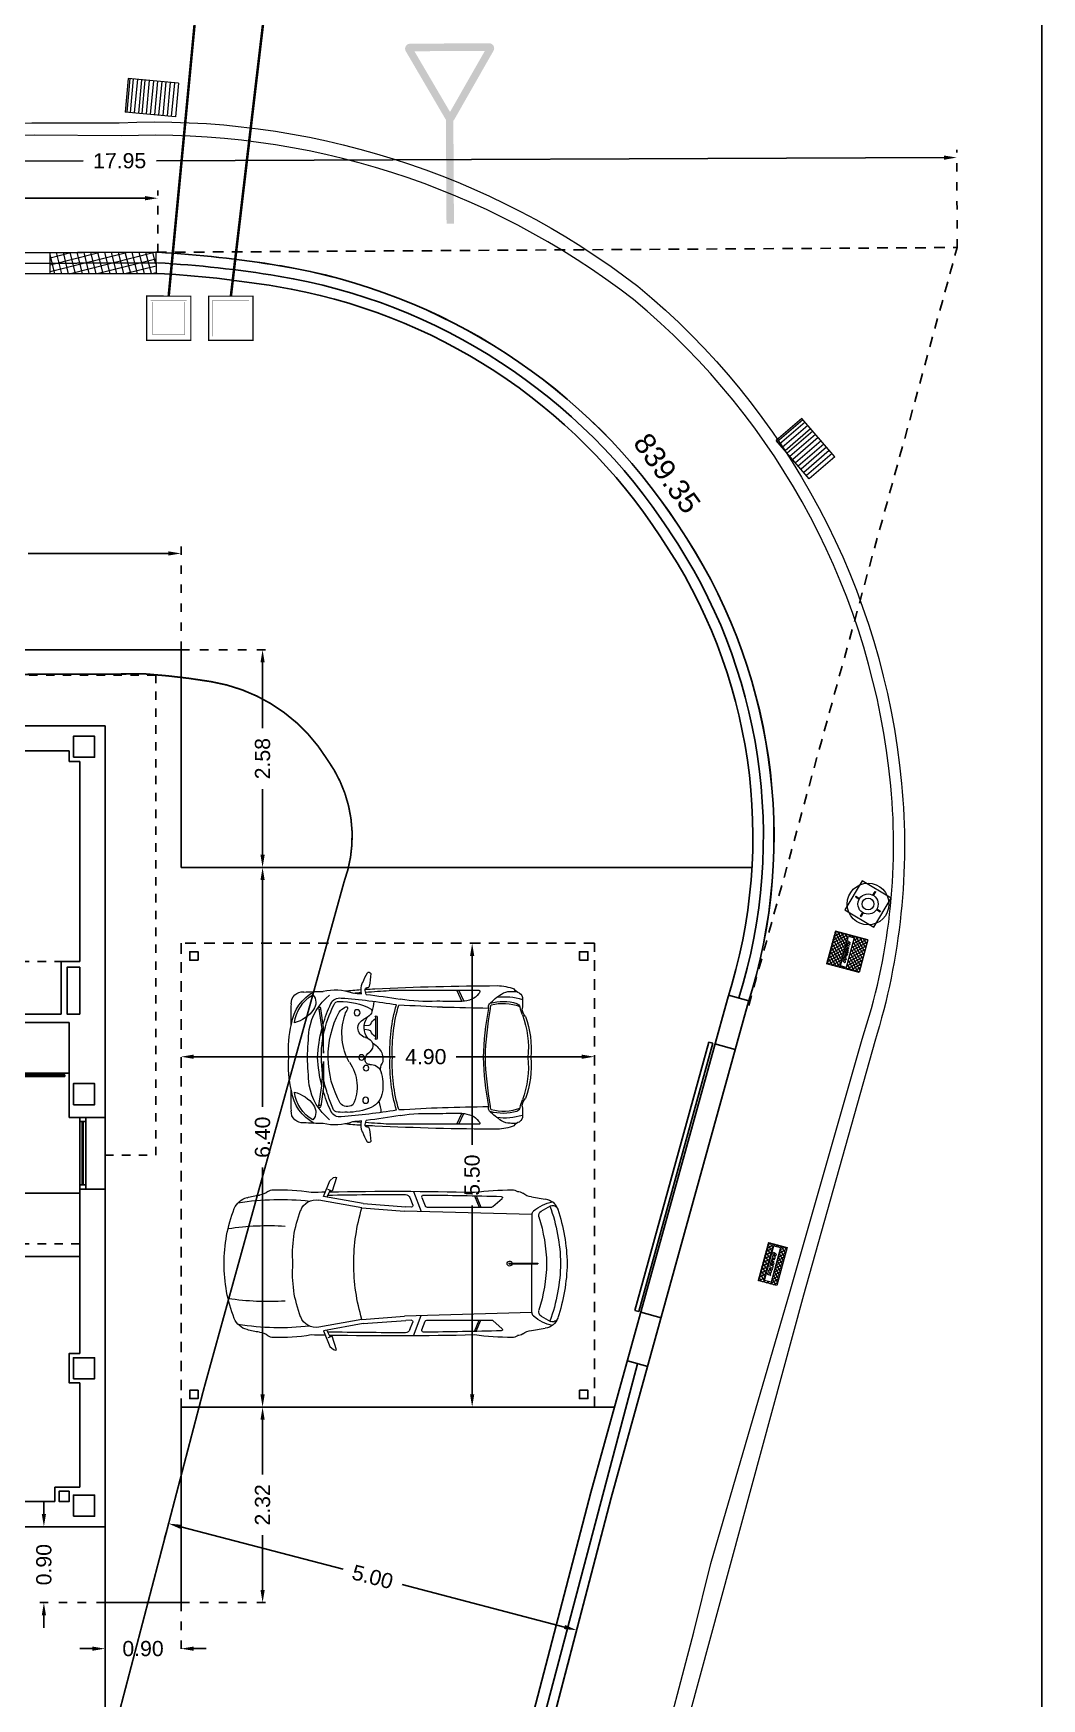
# Model space of a CAD drawing. Header units: millimetres. Extents: x 441061 to 442903, y 4515148 to 4515613.
# Drawn here: x 442577.86 to 442589.81, y 4515529.51 to 4515549.26 of the extents above; entities that cross this region are included whole.
import ezdxf
from ezdxf.enums import TextEntityAlignment as Align

# ---------------------------------------------------------------- set-up
doc = ezdxf.new("R2010")
doc.units = ezdxf.units.MM
for name, pattern in [('CONTINUA', [0]), ('PUNTOS2', [0.125, 0, -0.125]), ('RAYITAS', [0.375, 0.25, -0.125])]:
    doc.linetypes.add(name, pattern=pattern)
for name, color, linetype in [('01_alzado', 5, 'CONTINUA'), ('01_cotas', 254, 'Continuous'), ('01_implantación', 5, 'Continuous'), ('01_mono BAJA', 2, 'Continuous'), ('01_parcela', 7, 'Continuous'), ('01_proyección', 4, 'RAYITAS'), ('01_retranqueo', 250, 'Continuous'), ('01_urb interior', 4, 'Continuous')]:
    doc.layers.add(name, color=color, linetype=linetype)
doc.layers.add('01_muebles_B', color=254, linetype='Continuous', lineweight=5)
doc.layers.add('INGIN SANEAMIENTO ENTERRADO FECALES', color=10, linetype='Continuous', lineweight=25)
doc.styles.add('Estilo1', font='swissel.ttf')
doc.styles.add('NIEVES2', font='sanss___.ttf')
doc.styles.add('ROMANS', font='romans')
doc.dimstyles.new('DECIMAL-50', dxfattribs={"dimtxt": 0.08, "dimasz": 0.15, "dimexe": 0.09, "dimexo": 0, "dimgap": 0.09, "dimtad": 0, "dimzin": 0, "dimdsep": 46, "dimtxsty": 'ROMANS', "dimcen": 0.09, "dimclrt": 6, "dimadec": 0, "dimazin": 0, "dimtfac": 1.38, "dimtix": 1, "dimtofl": 0, "dimtmove": 2, "dimatfit": 3, "dimldrblk": 'OBLIQUE', "dimfxl": 1, "dimtolj": 1, "dimtzin": 0, "dimarcsym": 0})

# ---------------------------------------------------------------- blocks, each defined once
blk = doc.blocks.new('A$C6A825EFA')
at = {"layer": '01_mono BAJA', "color": 254}
for p, q in [((14.6, 12.5, 0), (15.7, 12.5, 0)), ((15.7, 12.5, 0), (15.7, 7.855, 0)), ((14.6, 12.2, 0), (15.275, 12.2, 0)), ((15.275, 12.2), (15.275, 12.075)), ((15.275, 12.075), (15.4, 12.075)), ((15.325, 12.2, 0), (15.325, 12.125, 0)), ((15.325, 12.125, 0), (15.4, 12.125, 0)), ((15.4, 12.075, 0), (15.4, 9.705, 0)), ((15.18, 9.705, 0), (15.18, 9.08, 0)), ((15.18, 9.705, 0), (15.4, 9.705, 0)), ((12.3, 9.08, 0), (15.18, 9.08, 0)), ((12.3, 8.98, 0), (15.275, 8.98, 0)), ((15.275, 7.855, 0), (15.275, 8.98, 0)), ((12.3, 8.38, 0), (15.275, 8.38, 0)), ((15.275, 7.855, 0), (15.7, 7.855, 0)), ((15.4, 7.855, 0), (15.4, 7.005, 0)), ((15.47, 7.805, 0), (15.4, 7.805, 0)), ((15.428, 7.055, 0), (15.428, 7.805, 0)), ((15.442, 7.055, 0), (15.442, 7.805, 0)), ((15.47, 7.855, 0), (15.47, 7.005, 0)), ((15.7, 7.855, 0), (15.7, 7.005, 0)), ((12.3, 6.955, 0), (15.4, 6.955, 0)), ((15.47, 7.055, 0), (15.4, 7.055, 0)), ((15.4, 7.005, 0), (15.7, 7.005, 0)), ((15.4, 7.005, 0), (15.4, 5.055, 0)), ((15.7, 7.005, 0), (15.7, 3, 0)), ((12.3, 6.205, 0), (15.4, 6.205, 0)), ((15.4, 4.705, 0), (15.4, 3.47, 0)), ((15.4, 3.47, 0), (15.105, 3.47, 0)), ((15.105, 3.47, 0), (15.105, 3.3, 0)), ((15.105, 3.3, 0), (14.1, 3.3, 0)), ((15.7, 3, 0), (14.1, 3, 0)), ((15.7, 0, 0), (15.7, 3))]:
    blk.add_line(p, q, dxfattribs=at)
for points in [[(15.325, 12.125), (15.575, 12.125), (15.575, 12.375), (15.325, 12.375), (15.325, 12.125)], [(15.325, 8.005), (15.575, 8.005), (15.575, 8.255), (15.325, 8.255), (15.325, 8.005)], [(15.325, 4.755), (15.575, 4.755), (15.575, 5.005), (15.325, 5.005), (15.325, 4.755)], [(15.325, 3.125), (15.575, 3.125), (15.575, 3.375), (15.325, 3.375), (15.325, 3.125)]]:
    blk.add_lwpolyline(points, close=True, dxfattribs=at)
at = {"layer": '01_mono BAJA', "color": 254, "elevation": 0}
for points in [[(15.4, 9.635), (15.25, 9.635), (15.25, 9.08), (15.4, 9.08)], [(15.222, 8.36), (15.222, 8.34), (14.722, 8.34), (14.722, 8.36)], [(15.275, 3.42), (15.155, 3.42), (15.155, 3.3), (15.275, 3.3)]]:
    blk.add_lwpolyline(points, close=True, dxfattribs=at)
blk.add_lwpolyline([(15.4, 5.055), (15.275, 5.055), (15.275, 4.705), (15.4, 4.705)], dxfattribs=at)
at = {"layer": '01_proyección', "color": 120, "ltscale": 0.25}
for p, q in [((12.3, 9.705, 0), (15.18, 9.705, 0)), ((12.3, 6.355, 0), (15.4, 6.355, 0))]:
    blk.add_line(p, q, dxfattribs=at)
at = {"layer": '01_proyección', "color": 120, "ltscale": 0.25, "elevation": 0}
blk.add_lwpolyline([(15.7, 7.405), (16.3, 7.405), (16.3, 13.1), (-0.6, 13.1), (-0.6, 7.405), (0, 7.405)], dxfattribs=at)
blk = doc.blocks.new('A$C0D711DC8')
at = {"layer": '01_muebles_B', "color": 254}
for p, q in [((10.733, 9.894), (9.764, 9.894)), ((10.493, 9.894), (10.545, 9.776)), ((10.515, 9.894), (10.567, 9.778)), ((9.056, 9.495), (9.026, 9.699)), ((9.004, 9.693), (9.038, 9.48)), ((9.038, 9.48), (9.054, 9.218)), ((9.056, 9.218), (9.056, 9.495)), ((9.054, 9.218), (9.056, 9.218)), ((9.038, 8.865), (9.054, 9.127)), ((9.054, 9.127), (9.056, 9.127)), ((9.056, 9.127), (9.056, 8.851)), ((9.004, 8.652), (9.038, 8.865)), ((9.056, 8.851), (9.026, 8.647)), ((9.546, 8.827), (9.494, 8.834)), ((9.546, 8.878), (9.495, 8.871)), ((9.614, 8.734), (9.614, 8.97)), ((9.634, 8.734), (9.634, 8.97)), ((10.733, 8.452), (9.764, 8.452)), ((10.493, 8.452), (10.545, 8.569)), ((10.515, 8.452), (10.567, 8.567))]:
    blk.add_line(p, q, dxfattribs=at)
for centre, radius in [((9.014, 9.701), 0.0121), ((9.51, 9.635), 0.0319), ((9.466, 9.173), 0.0297), ((9.514, 9.288), 0.0297), ((9.014, 8.645), 0.0121), ((9.417, 8.691), 0.0319)]:
    blk.add_circle(centre, radius, dxfattribs=at)
for centre, radius, start, end in [((10.167, 9.714), 0.738, 149.7434, 158.9846), ((9.544, 10.069), 0.023, 23.336, 131.4157), ((8.51, 10.147), 1.058, 348.7131, 356.2571), ((8.829, 9.758), 0.121, 83.4929, 184.381), ((9.185, 9.462), 0.48, 118.4979, 171.6974), ((9.122, 5.315), 4.571, 90.9016, 93.5003), ((9.178, 9.352), 0.549, 69.8978, 103.4423), ((9.94, 2.874), 7.047, 93.9115, 95.3212), ((9.619, 9.904), 0.16, 152.3452, 197.1649), ((9.518, 9.909), 0.0131, 69.95, 178.3297), ((9.777, 9.927), 0.273, 183.7214, 196.1025), ((9.94, 2.874), 7.047, 92.7044, 93.5361), ((10.975, -10.424), 20.353, 93.4112, 94.1277), ((9.525, 9.945), 0.0232, 265.4824, 347.7447), ((10.995, -17.873), 27.82, 90.1403, 92.8584), ((10.691, 9.894), 0.0501, 315.174, 347.3096), ((10.732, 9.885), 0.00831, 343.0311, 79.2932), ((10.906, 9.364), 0.584, 69.532, 87.9675), ((11.059, 9.742), 0.141, 86.8457, 126.696), ((11.101, 8.862), 1.022, 88.2888, 91.9327), ((11.185, 9.948), 0.0842, 206.7402, 257.6517), ((10.942, 9.629), 2.236, 176.9311, 182.7066), ((9.142, 9.497), 0.403, 119.7279, 173.0139), ((9.503, 9.367), 0.611, 128.6532, 169.9617), ((8.847, 9.764), 0.126, 322.6544, 41.1658), ((10.509, 9.106), 1.518, 154.798, 163.8884), ((9.975, 9.34), 0.903, 155.1761, 164.735), ((9.226, 9.718), 0.0964, 77.7254, 158.9302), ((9.211, 9.707), 0.057, 88.7397, 167.4182), ((9.265, 9.038), 0.727, 86.5634, 94.2004), ((9.314, 9.595), 0.107, 57.3841, 137.6524), ((8.819, 3.701), 6.126, 80.3818, 85.9978), ((9.306, 9.064), 0.701, 67.8757, 89.7559), ((8.751, 3.271), 6.625, 83.7996, 84.6711), ((10.975, -10.424), 20.353, 94.2603, 94.5093), ((8.751, 3.271), 6.625, 80.1778, 83.3742), ((9.473, 9.516), 0.219, 7.735, 63.719), ((9.165, 9.803), 0.511, 341.8582, 355.871), ((11.471, 9.253), 1.7, 163.325, 182.6992), ((11.496, 9.248), 1.7, 163.325, 182.5468), ((12.246, 53.159), 43.488, 266.8642, 267.4858), ((10.175, 11.66), 1.884, 261.0449, 273.0528), ((10.459, 15.409), 5.634, 268.1287, 270.8789), ((12.021, 70.959), 61.269, 268.42618, 268.89057), ((10.529, 10.11), 0.334, 272.7892, 291.8342), ((10.573, 9.974), 0.192, 294.6989, 323.0283), ((14.417, 9.048), 3.64, 169.6671, 178.0415), ((14.417, 9.048), 3.62, 169.6671, 178.0415), ((10.894, 9.715), 0.0607, 143.7564, 193.2967), ((11.29, 9.332), 0.611, 121.0895, 136.7388), ((10.991, 9.25), 0.526, 73.7001, 105.481), ((10.903, 9.711), 0.0495, 146.1855, 196.1005), ((10.991, 9.25), 0.505, 69.1925, 104.8598), ((11.01, 9.2), 0.627, 72.4585, 97.9913), ((11.113, 9.698), 0.062, 14.8998, 65.8723), ((11.135, 9.81), 0.0644, 351.2386, 60.1485), ((11.473, 9.762), 0.303, 189.085, 205.7225), ((10.241, 9.772), 0.959, 355.5054, 1.6982), ((11.352, 9.713), 0.156, 186.0058, 219.1392), ((9.808, 9.261), 1.13, 166.1566, 184.4621), ((8.653, 9.896), 0.361, 284.3027, 324.7225), ((10.25, 9.166), 1.218, 160.2257, 168.6391), ((10.144, 9.165), 1.038, 151.121, 207.6483), ((8.958, 9.487), 0.459, 324.9496, 25.463), ((9.185, 9.47), 0.511, 343.3936, 8.525), ((10.256, 9.278), 1.007, 354.015, 20.5105), ((10.287, 9.262), 1.007, 354.9224, 20.5105), ((17.649, 8.764), 8.777, 175.3636, 177.3327), ((10.509, 9.106), 1.518, 165.717, 177.48), ((10.25, 9.166), 1.218, 171.2453, 188.5682), ((9.808, 9.085), 1.13, 175.5379, 193.8434), ((17.649, 9.581), 8.777, 182.6673, 184.6364), ((10.509, 9.239), 1.518, 182.52, 194.283), ((9.904, 8.914), 0.65, 151.4841, 196.6746), ((9.552, 9.202), 0.047, 86.7847, 183.1724), ((9.6, 9.197), 0.0954, 178.5946, 241.3055), ((9.566, 9.362), 0.114, 263.9035, 340.5155), ((9.771, 9.295), 0.101, 164.9008, 216.3288), ((9.538, 9.188), 0.158, 330.3363, 17.3801), ((11.471, 9.093), 1.7, 177.3008, 196.675), ((11.496, 9.097), 1.7, 177.4532, 196.675), ((14.417, 9.297), 3.64, 181.9585, 190.3329), ((14.417, 9.297), 3.62, 181.9585, 190.3329), ((10.256, 9.068), 1.007, 339.4895, 5.985), ((10.287, 9.084), 1.007, 339.4895, 5.0776), ((9.492, 9.055), 0.098, 279.5997, 343.5492), ((9.498, 9.044), 0.0889, 349.0142, 50.9794), ((9.424, 9.265), 0.296, 301.9645, 328.2937), ((9.624, 8.97), 0.0104, 0, 180), ((10.942, 8.716), 2.236, 177.2934, 183.0689), ((9.185, 8.884), 0.48, 188.3026, 241.5021), ((9.142, 8.849), 0.403, 186.9861, 240.2721), ((8.653, 8.449), 0.361, 35.2775, 75.6973), ((9.503, 8.978), 0.611, 190.0383, 231.3468), ((10.509, 9.239), 1.518, 196.1116, 205.202), ((10.25, 9.166), 1.218, 191.3609, 207.4845), ((9.528, 8.859), 0.101, 101.4545, 181.9236), ((9.525, 8.854), 0.0985, 178.6673, 249.1293), ((9.686, 8.849), 0.193, 142.3155, 213.2169), ((9.543, 8.902), 0.0241, 275.7304, 333.0283), ((9.543, 8.803), 0.0241, 26.9717, 84.2696), ((9.665, 8.855), 0.106, 119.0162, 160.5033), ((9.665, 8.849), 0.106, 199.4967, 240.9838), ((8.847, 8.581), 0.126, 318.8342, 37.3456), ((9.25, 9.243), 0.672, 267.6901, 298.2478), ((9.346, 8.77), 0.149, 215.4424, 244.8998), ((9.507, 8.785), 0.232, 194.2372, 212.2618), ((9.299, 8.649), 0.0212, 220.8304, 310.3789), ((9.285, 8.645), 0.0299, 337.3586, 32.1758), ((9.426, 8.595), 0.178, 39.093, 68.893), ((9.532, 8.677), 0.0451, 325.113, 43.0643), ((9.161, 8.546), 0.436, 2.9924, 17.9381), ((9.624, 8.734), 0.0104, 180, 0), ((12.246, -34.814), 43.488, 92.5142, 93.1358), ((12.021, -52.613), 61.269, 91.10943, 91.57382), ((10.894, 8.63), 0.0607, 166.7033, 216.2436), ((10.903, 8.634), 0.0495, 163.8995, 213.8145), ((10.991, 9.095), 0.505, 255.1402, 290.8075), ((11.113, 8.647), 0.062, 294.1277, 345.1002), ((11.473, 8.583), 0.303, 154.2775, 170.915), ((11.352, 8.632), 0.156, 140.8608, 173.9942), ((10.241, 8.573), 0.959, 358.3018, 4.4946), ((8.829, 8.587), 0.121, 175.619, 276.5071), ((9.122, 13.031), 4.571, 266.4997, 269.0984), ((9.178, 8.993), 0.549, 256.5577, 290.1022), ((9.226, 8.628), 0.0964, 201.0698, 282.2746), ((9.215, 8.619), 0.0486, 198.7488, 279.3616), ((8.819, 14.644), 6.126, 274.0022, 279.6182), ((9.94, 15.472), 7.047, 264.6788, 266.0885), ((8.751, 15.074), 6.625, 275.3289, 276.2004), ((10.975, 28.769), 20.353, 265.4907, 265.7397), ((9.619, 8.441), 0.16, 162.8351, 207.6548), ((9.777, 8.418), 0.273, 163.8975, 176.2786), ((10.975, 28.769), 20.353, 265.8723, 266.5888), ((8.751, 15.074), 6.625, 276.6258, 279.8222), ((10.175, 6.685), 1.884, 86.9472, 98.9551), ((10.459, 2.936), 5.634, 89.1211, 91.8713), ((10.529, 8.236), 0.334, 68.1658, 87.2108), ((10.573, 8.372), 0.192, 36.9717, 65.3011), ((10.691, 8.451), 0.0501, 12.6904, 44.826), ((10.732, 8.46), 0.00831, 280.7068, 16.9689), ((11.29, 9.013), 0.611, 223.2612, 238.9105), ((10.991, 9.095), 0.526, 254.519, 286.2999), ((11.01, 9.145), 0.627, 262.0087, 287.5415), ((11.059, 8.603), 0.141, 233.304, 273.1543), ((11.101, 9.484), 1.022, 268.0673, 271.7112), ((11.185, 8.397), 0.0842, 102.3483, 153.2598), ((11.135, 8.535), 0.0644, 299.8515, 8.7614), ((10.167, 8.631), 0.738, 201.0154, 210.2566), ((9.518, 8.436), 0.0131, 181.6703, 290.05), ((9.94, 15.472), 7.047, 266.4639, 267.2956), ((9.525, 8.401), 0.0232, 12.2553, 94.5176), ((9.544, 8.277), 0.023, 228.5843, 336.664), ((8.51, 8.199), 1.058, 3.7429, 11.2869), ((10.995, 36.219), 27.82, 267.1416, 269.8597), ((10.906, 8.982), 0.584, 272.0325, 290.468)]:
    blk.add_arc(centre, radius, start, end, dxfattribs=at)
blk = doc.blocks.new('A$C392252A0')
at = {"layer": '01_muebles_B', "color": 254}
for p, q in [((10.715, 8.129), (10.705, 8.127)), ((10.705, 8.127), (10.752, 7.979)), ((10.738, 8.124), (10.715, 8.129)), ((10.775, 8.091), (10.738, 8.124)), ((10.846, 7.92), (10.775, 8.091)), ((8.605, 7.917), (8.455, 7.893)), ((9.201, 7.926), (9.149, 7.807)), ((9.219, 7.928), (9.166, 7.807)), ((9.784, 7.911), (9.748, 7.818)), ((9.876, 7.976), (9.791, 7.758)), ((9.913, 7.908), (9.882, 7.828)), ((10.418, 7.844), (10.846, 7.92)), ((10.752, 7.979), (10.798, 7.995)), ((10.773, 7.987), (10.809, 7.914)), ((8.499, 7.763), (8.397, 7.82)), ((8.599, 7.726), (9.971, 7.763)), ((8.599, 7.725), (8.599, 7.201)), ((9.019, 7.811), (8.92, 7.9)), ((9.731, 7.807), (9.031, 7.807)), ((9.898, 7.807), (9.958, 7.808)), ((10.418, 7.844), (9.958, 7.808)), ((10.43, 7.798), (9.971, 7.763)), ((10.43, 7.798), (10.894, 7.881)), ((8.839, 7.203), (8.537, 7.2)), ((8.537, 7.2), (8.537, 7.193)), ((8.839, 7.19), (8.537, 7.193)), ((8.599, 6.669), (8.599, 7.193)), ((8.599, 6.668), (9.971, 6.631)), ((8.499, 6.631), (8.397, 6.573)), ((8.605, 6.476), (8.455, 6.5)), ((9.019, 6.582), (8.92, 6.494)), ((9.731, 6.587), (9.031, 6.587)), ((9.201, 6.468), (9.149, 6.587)), ((9.219, 6.466), (9.166, 6.587)), ((9.784, 6.482), (9.748, 6.576)), ((9.876, 6.418), (9.791, 6.636)), ((9.913, 6.486), (9.882, 6.565)), ((9.898, 6.587), (9.958, 6.585)), ((10.418, 6.55), (9.958, 6.585)), ((10.43, 6.596), (9.971, 6.631)), ((10.418, 6.55), (10.846, 6.473)), ((10.43, 6.596), (10.894, 6.512)), ((10.773, 6.407), (10.809, 6.48)), ((10.846, 6.473), (10.775, 6.303)), ((10.705, 6.267), (10.752, 6.414)), ((10.775, 6.303), (10.738, 6.27)), ((10.752, 6.414), (10.798, 6.398)), ((10.715, 6.265), (10.705, 6.267)), ((10.738, 6.27), (10.715, 6.265))]:
    blk.add_line(p, q, dxfattribs=at)
for centre, radius, start, end in [((8.586, 8.093), 0.177, 275.9895, 308.6871), ((8.751, 7.888), 0.086, 87.4739, 128.6871), ((8.808, 7.907), 0.086, 87.4739, 128.6871), ((8.809, 4.809), 3.183, 82.5975, 89.9397), ((8.929, 7.908), 0.0124, 91.7937, 220.4777), ((10.022, -29.576), 37.513, 90.3882, 91.6701), ((10.099, -28.508), 36.485, 88.9288, 91.3819), ((9.768, 7.918), 0.0177, 338.7209, 90.3882), ((9.963, 7.889), 0.0531, 90.2143, 158.7209), ((10.099, -28.508), 36.45, 88.8997, 90.2143), ((10.099, -28.508), 36.485, 88.6181, 88.8592), ((11.3, 6.178), 1.816, 87.2886, 100.1742), ((11.389, 7.907), 0.086, 51.3129, 92.5261), ((11.554, 8.112), 0.177, 231.3129, 264.0105), ((11.467, 7.285), 0.654, 72.0531, 84.0105), ((11.619, 7.711), 0.203, 22.7994, 75.9629), ((10.216, 7.155), 1.997, 161.6598, 178.7983), ((10.242, 7.158), 1.952, 160.298, 178.865), ((8.474, 7.733), 0.162, 96.7804, 161.7197), ((8.375, 7.769), 0.0561, 66.6468, 164.8738), ((8.295, 7.436), 0.435, 49.0196, 78.8841), ((8.473, 7.717), 0.0531, 342.7058, 60.706), ((8.545, 7.725), 0.0531, 0, 49.0196), ((9.031, 7.824), 0.0177, 228.3547, 270), ((9.731, 7.824), 0.0177, 270, 338.7209), ((9.897, 7.823), 0.0159, 158.7209, 271.5074), ((8.43, 7.197), 2.089, 0, 16.7318), ((10.925, 7.707), 0.177, 21.0532, 100.1701), ((11.313, 4.914), 2.974, 81.2806, 96.1737), ((9.874, 7.302), 1.304, 355.3559, 21.0532), ((10.262, 7.197), 1.654, 0, 21.006), ((10.276, 7.152), 1.836, 162.6109, 178.6018), ((11.437, 4.633), 2.974, 81.5863, 93.456), ((10.216, 7.239), 1.997, 181.2017, 198.3402), ((10.242, 7.236), 1.952, 181.135, 199.702), ((10.276, 7.242), 1.836, 181.3982, 197.3891), ((8.839, 7.197), 0.0267, 193.7603, 166.2397), ((8.839, 7.197), 0.00662, 270, 90), ((8.43, 7.197), 2.089, 343.2682, 0), ((9.874, 7.091), 1.304, 338.9468, 4.6441), ((10.262, 7.197), 1.654, 338.994, 0), ((8.473, 6.677), 0.0531, 299.294, 17.2942), ((8.545, 6.669), 0.0531, 310.9804, 0), ((11.437, 9.761), 2.974, 266.544, 278.4137), ((8.474, 6.661), 0.162, 198.2803, 263.2196), ((8.375, 6.625), 0.0561, 195.1262, 293.3532), ((8.295, 6.957), 0.435, 281.1159, 310.9804), ((8.586, 6.3), 0.177, 51.3129, 84.0105), ((8.929, 6.486), 0.0124, 139.5223, 268.2063), ((10.022, 43.97), 37.513, 268.3299, 269.6118), ((9.031, 6.569), 0.0177, 90, 131.6453), ((9.731, 6.569), 0.0177, 21.2791, 90), ((9.768, 6.476), 0.0177, 269.6118, 21.2791), ((9.897, 6.571), 0.0159, 88.4926, 201.2791), ((9.963, 6.505), 0.0531, 201.2791, 269.7857), ((10.925, 6.686), 0.177, 259.8299, 338.9468), ((11.313, 9.479), 2.974, 263.8263, 278.7194), ((11.467, 7.108), 0.654, 275.9895, 287.9469), ((11.619, 6.682), 0.203, 284.0371, 337.2006), ((8.751, 6.506), 0.086, 231.3129, 272.5261), ((8.808, 6.487), 0.086, 231.3129, 272.5261), ((8.809, 9.584), 3.183, 270.0603, 277.4025), ((10.099, 42.902), 36.485, 268.6181, 271.0712), ((10.099, 42.902), 36.45, 269.7857, 271.1003), ((10.099, 42.902), 36.485, 271.1408, 271.3819), ((11.3, 8.215), 1.816, 259.8258, 272.7114), ((11.389, 6.487), 0.086, 267.4739, 308.6871), ((11.554, 6.282), 0.177, 95.9895, 128.6871)]:
    blk.add_arc(centre, radius, start, end, dxfattribs=at)
blk = doc.blocks.new('ARQUETA FECALES 1')
at = {"layer": 'INGIN SANEAMIENTO ENTERRADO FECALES'}
for points, const_width in [([(13.525, 21.29), (13.525, 21.824), (14.059, 21.824), (14.059, 21.29)], 0.015), ([(13.574, 21.339), (13.574, 21.775), (14.01, 21.775), (14.01, 21.339)], 0.0015), ([(13.597, 21.362), (13.597, 21.753), (13.988, 21.753), (13.988, 21.362)], 0.0015)]:
    blk.add_lwpolyline(points, close=True, dxfattribs=dict(at, const_width=const_width))
blk = doc.blocks.new('AL')
h = blk.add_hatch()
h.set_pattern_fill('ANSI37', color=256, scale=0.01)
h.set_pattern_definition([(45.00000001175, (-280056.487906, -4524533.842966), (-0.02245064030728, 0.02245064029807), []), (135.00000001175, (-280056.487906, -4524533.842966), (-0.02245064029807, -0.02245064030728), [])])
h.paths.add_polyline_path([(0.2, 0.2), (-0.2, 0.2), (-0.035, 0.035), (0.182, 0.035), (0.182, -0.035), (0.035, -0.035), (0.2, -0.2)], flags=17)
h.paths.add_polyline_path([(0.035, -0.035), (-0.182, -0.035), (-0.182, 0.035), (-0.035, 0.035), (-0.2, 0.2), (-0.2, -0.2), (0.2, -0.2)], flags=17)
for points in [[(-0.2, 0.2), (0.2, 0.2)], [(-0.2, 0.2), (-0.2, -0.2)], [(0.2, 0.2), (0.2, -0.2)], [(-0.2, -0.2), (0.2, -0.2)]]:
    blk.add_lwpolyline(points)
blk.add_lwpolyline([(0.182, -0.035), (-0.182, -0.035), (-0.182, 0.035), (0.182, 0.035)], close=True)
at = {"style": 'ROMANS', "oblique": 15, "width": 1.035276}
blk.add_text('ALUMBRADO', height=0.0315, dxfattribs=at).set_placement((0, -0.022), align=Align.CENTER)
blk = doc.blocks.new('BO')
h = blk.add_hatch()
h.set_pattern_fill('ANSI37', color=256, scale=0.01)
h.set_pattern_definition([(45.00000001175, (-280056.81497, -4524533.271986), (-0.02245064030728, 0.02245064029807), []), (135.00000001175, (-280056.81497, -4524533.271986), (-0.02245064029807, -0.02245064030728), [])])
h.paths.add_polyline_path([(0.235, 0.115), (-0.235, 0.115), (-0.084, 0.041), (0.213, 0.041), (0.213, -0.041), (0.084, -0.041), (0.235, -0.115)], flags=17)
h.paths.add_polyline_path([(0.084, -0.041), (-0.213, -0.041), (-0.213, 0.041), (-0.084, 0.041), (-0.235, 0.115), (-0.235, -0.115), (0.235, -0.115)], flags=17)
for points in [[(-0.235, 0.115), (0.235, 0.115)], [(-0.235, -0.115), (-0.235, 0.115)], [(0.235, 0.115), (0.235, -0.115)], [(-0.235, -0.115), (0.235, -0.115)]]:
    blk.add_lwpolyline(points)
blk.add_lwpolyline([(0.213, -0.041), (-0.213, -0.041), (-0.213, 0.041), (0.213, 0.041)], close=True)
at = {"style": 'ROMANS', "oblique": 15, "width": 1.035276}
blk.add_text('BOMBEROS', height=0.037, dxfattribs=at).set_placement((0, -0.026), align=Align.CENTER)
blk = doc.blocks.new('SUM')
for points in [[(-0.3, 0.2), (0.3, 0.2)], [(-0.3, -0.2), (-0.3, 0.2)], [(-0.25, -0.2), (-0.25, 0.2)], [(-0.2, -0.2), (-0.2, 0.2)], [(-0.15, -0.2), (-0.15, 0.2)], [(-0.1, -0.2), (-0.1, 0.2)], [(-0.05, -0.2), (-0.05, 0.2)], [(0, -0.2), (0, 0.2)], [(0.05, -0.2), (0.05, 0.2)], [(0.1, -0.2), (0.1, 0.2)], [(0.14, -0.2), (0.14, 0.2)], [(0.19, -0.2), (0.19, 0.2)], [(0.24, -0.2), (0.24, 0.2)], [(0.28, -0.2), (0.28, 0.2)], [(0.3, -0.2), (0.3, 0.2)], [(-0.3, -0.2), (0.3, -0.2)]]:
    blk.add_lwpolyline(points)
blk = doc.blocks.new('f2')
for p, q in [((-0.17, -0.005), (-0.17, 0.005)), ((-0.12, 0.005), (-0.17, 0.005)), ((-0.005, 0.17), (0.005, 0.17)), ((-0.005, 0.12), (-0.005, 0.17)), ((0.005, 0.12), (0.005, 0.17)), ((0.12, 0.005), (0.17, 0.005)), ((0.17, -0.005), (0.17, 0.005)), ((-0.12, -0.005), (-0.17, -0.005)), ((-0.005, -0.17), (-0.005, -0.12)), ((-0.005, -0.17), (0.005, -0.17)), ((0.005, -0.17), (0.005, -0.12)), ((0.12, -0.005), (0.17, -0.005))]:
    blk.add_line(p, q)
blk.add_lwpolyline([(0.2, 0.2), (-0.2, 0.2), (-0.2, -0.2), (0.2, -0.2)], close=True)
for radius in [0.248, 0.12, 0.07]:
    blk.add_circle((0, 0), radius)
blk = doc.blocks.new('SCP2')
h = blk.add_hatch(color=10)
edge = h.paths.add_edge_path()
edge.add_arc((0.47, 2.088), 0.0596, -30.2435, 89.7565, ccw=False)
edge.add_line((0.521, 2.058), (0.053, 1.247))
edge.add_arc((0.002, 1.277), 0.0593, 210, 330, ccw=False)
edge.add_line((-0.05, 1.247), (-0.518, 2.058))
edge.add_arc((-0.467, 2.088), 0.0596, 90.2435, 210.2435, ccw=False)
edge.add_line((-0.467, 2.148), (0.47, 2.148))
h.paths.add_polyline_path([(-0.416, 2.058), (0.419, 2.058), (0.002, 1.336)], flags=16)
h = blk.add_hatch(color=256)
h.dxf.hatch_style = 1
h.paths.add_polyline_path([(0.041, 1.239), (-0.047, 1.239), (-0.047, 0.01), (0.041, 0.01)])
blk = doc.blocks.new('*D211')
at = {"layer": '01_cotas', "color": 0, "linetype": 'PUNTOS2', "lineweight": -2, "transparency": 16777216}
for p, q in [((442570.858, 4515546.653), (442570.858, 4515547.399)), ((442579.332, 4515546.667), (442579.332, 4515547.399))]:
    blk.add_line(p, q, dxfattribs=at)
at = {"layer": '01_cotas', "color": 0, "lineweight": -2, "transparency": 16777216}
for p, q in [((442571.008, 4515547.309), (442574.738, 4515547.309)), ((442579.182, 4515547.309), (442575.452, 4515547.309))]:
    blk.add_line(p, q, dxfattribs=at)
at = {"layer": '01_cotas', "color": 0, "transparency": 16777216}
for points in [[(442571.008, 4515547.334), (442571.008, 4515547.284), (442570.858, 4515547.309)], [(442579.182, 4515547.334), (442579.182, 4515547.284), (442579.332, 4515547.309)]]:
    blk.add_solid(points, dxfattribs=at)
at = {"layer": '01_cotas', "color": 7, "transparency": 16777216, "insert": (442575.095, 4515547.309), "char_height": 0.18, "attachment_point": 5, "style": 'Estilo1'}
blk.add_mtext('\\A1;8.47', dxfattribs=at)
blk = doc.blocks.new('*D226')
at = {"layer": '01_cotas', "color": 0, "linetype": 'PUNTOS2', "lineweight": -2, "transparency": 16777216}
for p, q in [((442578.708, 4515530.653), (442578.708, 4515530.017)), ((442579.608, 4515530.653), (442579.608, 4515530.017))]:
    blk.add_line(p, q, dxfattribs=at)
at = {"layer": '01_cotas', "color": 0, "lineweight": -2, "transparency": 16777216}
for p, q in [((442578.558, 4515530.107), (442578.408, 4515530.107)), ((442579.758, 4515530.107), (442579.908, 4515530.107))]:
    blk.add_line(p, q, dxfattribs=at)
at = {"layer": '01_cotas', "color": 0, "transparency": 16777216}
for points in [[(442578.558, 4515530.132), (442578.558, 4515530.082), (442578.708, 4515530.107)], [(442579.758, 4515530.132), (442579.758, 4515530.082), (442579.608, 4515530.107)]]:
    blk.add_solid(points, dxfattribs=at)
at = {"layer": '01_cotas', "color": 7, "transparency": 16777216, "insert": (442579.158, 4515530.107), "char_height": 0.18, "attachment_point": 5, "style": 'Estilo1'}
blk.add_mtext('\\A1;0.90', dxfattribs=at)
blk = doc.blocks.new('*D227')
at = {"layer": '01_cotas', "color": 0, "lineweight": -2, "transparency": 16777216}
for p, q in [((442577.983, 4515531.703), (442577.983, 4515531.853)), ((442577.983, 4515530.503), (442577.983, 4515530.353))]:
    blk.add_line(p, q, dxfattribs=at)
at = {"layer": '01_cotas', "color": 0, "linetype": 'PUNTOS2', "lineweight": -2, "transparency": 16777216}
for p, q in [((442578.708, 4515531.553), (442577.893, 4515531.553)), ((442578.708, 4515530.653), (442577.893, 4515530.653))]:
    blk.add_line(p, q, dxfattribs=at)
at = {"layer": '01_cotas', "color": 0, "transparency": 16777216}
for points in [[(442577.958, 4515531.703), (442578.008, 4515531.703), (442577.983, 4515531.553)], [(442577.958, 4515530.503), (442578.008, 4515530.503), (442577.983, 4515530.653)]]:
    blk.add_solid(points, dxfattribs=at)
at = {"layer": '01_cotas', "color": 7, "transparency": 16777216, "insert": (442577.983, 4515531.103), "char_height": 0.18, "attachment_point": 5, "rotation": 90, "style": 'Estilo1'}
blk.add_mtext('\\A1;0.90', dxfattribs=at)
blk = doc.blocks.new('*D234')
at = {"layer": '01_cotas', "color": 0, "linetype": 'PUNTOS2', "lineweight": -2, "transparency": 16777216}
for p, q in [((442579.608, 4515541.953), (442580.665, 4515541.953)), ((442579.608, 4515539.372), (442580.665, 4515539.372))]:
    blk.add_line(p, q, dxfattribs=at)
at = {"layer": '01_cotas', "color": 0, "lineweight": -2, "transparency": 16777216}
for p, q in [((442580.575, 4515541.803), (442580.575, 4515541.023)), ((442580.575, 4515539.522), (442580.575, 4515540.302))]:
    blk.add_line(p, q, dxfattribs=at)
at = {"layer": '01_cotas', "color": 0, "transparency": 16777216}
for points in [[(442580.55, 4515541.803), (442580.6, 4515541.803), (442580.575, 4515541.953)], [(442580.55, 4515539.522), (442580.6, 4515539.522), (442580.575, 4515539.372)]]:
    blk.add_solid(points, dxfattribs=at)
at = {"layer": '01_cotas', "color": 7, "transparency": 16777216, "insert": (442580.575, 4515540.662), "char_height": 0.18, "attachment_point": 5, "rotation": 90, "style": 'Estilo1'}
blk.add_mtext('\\A1;2.58', dxfattribs=at)
blk = doc.blocks.new('*D235')
at = {"layer": '01_cotas', "color": 0, "linetype": 'PUNTOS2', "lineweight": -2, "transparency": 16777216}
for p, q in [((442579.608, 4515539.372), (442580.665, 4515539.372)), ((442579.608, 4515532.972), (442580.665, 4515532.972))]:
    blk.add_line(p, q, dxfattribs=at)
at = {"layer": '01_cotas', "color": 0, "lineweight": -2, "transparency": 16777216}
for p, q in [((442580.575, 4515539.222), (442580.575, 4515536.532)), ((442580.575, 4515533.122), (442580.575, 4515535.812))]:
    blk.add_line(p, q, dxfattribs=at)
at = {"layer": '01_cotas', "color": 0, "transparency": 16777216}
for points in [[(442580.55, 4515539.222), (442580.6, 4515539.222), (442580.575, 4515539.372)], [(442580.55, 4515533.122), (442580.6, 4515533.122), (442580.575, 4515532.972)]]:
    blk.add_solid(points, dxfattribs=at)
at = {"layer": '01_cotas', "color": 7, "transparency": 16777216, "insert": (442580.575, 4515536.172), "char_height": 0.18, "attachment_point": 5, "rotation": 90, "style": 'Estilo1'}
blk.add_mtext('\\A1;6.40', dxfattribs=at)
blk = doc.blocks.new('*D236')
at = {"layer": '01_cotas', "color": 0, "linetype": 'PUNTOS2', "lineweight": -2, "transparency": 16777216}
for p, q in [((442583.827, 4515538.472), (442582.969, 4515538.472)), ((442583.827, 4515532.972), (442582.969, 4515532.972))]:
    blk.add_line(p, q, dxfattribs=at)
at = {"layer": '01_cotas', "color": 0, "lineweight": -2, "transparency": 16777216}
for p, q in [((442583.059, 4515538.322), (442583.059, 4515536.082)), ((442583.059, 4515533.122), (442583.059, 4515535.362))]:
    blk.add_line(p, q, dxfattribs=at)
at = {"layer": '01_cotas', "color": 0, "transparency": 16777216}
for points in [[(442583.034, 4515538.322), (442583.084, 4515538.322), (442583.059, 4515538.472)], [(442583.034, 4515533.122), (442583.084, 4515533.122), (442583.059, 4515532.972)]]:
    blk.add_solid(points, dxfattribs=at)
at = {"layer": '01_cotas', "color": 7, "transparency": 16777216, "insert": (442583.059, 4515535.722), "char_height": 0.18, "attachment_point": 5, "rotation": 90, "style": 'Estilo1'}
blk.add_mtext('\\A1;5.50', dxfattribs=at)
blk = doc.blocks.new('*D237')
at = {"layer": '01_cotas', "color": 0, "linetype": 'PUNTOS2', "lineweight": -2, "transparency": 16777216}
for p, q in [((442579.608, 4515532.972), (442580.665, 4515532.972)), ((442579.608, 4515530.653), (442580.665, 4515530.653))]:
    blk.add_line(p, q, dxfattribs=at)
at = {"layer": '01_cotas', "color": 0, "lineweight": -2, "transparency": 16777216}
for p, q in [((442580.575, 4515532.822), (442580.575, 4515532.171)), ((442580.575, 4515530.803), (442580.575, 4515531.454))]:
    blk.add_line(p, q, dxfattribs=at)
at = {"layer": '01_cotas', "color": 0, "transparency": 16777216}
for points in [[(442580.55, 4515532.822), (442580.6, 4515532.822), (442580.575, 4515532.972)], [(442580.55, 4515530.803), (442580.6, 4515530.803), (442580.575, 4515530.653)]]:
    blk.add_solid(points, dxfattribs=at)
at = {"layer": '01_cotas', "color": 7, "transparency": 16777216, "insert": (442580.575, 4515531.812), "char_height": 0.18, "attachment_point": 5, "rotation": 90, "style": 'Estilo1'}
blk.add_mtext('\\A1;2.32', dxfattribs=at)
blk = doc.blocks.new('*D238')
at = {"layer": '01_cotas', "color": 0, "linetype": 'PUNTOS2', "lineweight": -2, "transparency": 16777216}
for p, q in [((442579.608, 4515538.472), (442579.608, 4515537.037)), ((442584.508, 4515538.472), (442584.508, 4515537.037))]:
    blk.add_line(p, q, dxfattribs=at)
at = {"layer": '01_cotas', "color": 0, "lineweight": -2, "transparency": 16777216}
for p, q in [((442579.758, 4515537.127), (442582.148, 4515537.127)), ((442584.358, 4515537.127), (442582.87, 4515537.127))]:
    blk.add_line(p, q, dxfattribs=at)
at = {"layer": '01_cotas', "color": 0, "transparency": 16777216}
for points in [[(442579.758, 4515537.152), (442579.758, 4515537.102), (442579.608, 4515537.127)], [(442584.358, 4515537.152), (442584.358, 4515537.102), (442584.508, 4515537.127)]]:
    blk.add_solid(points, dxfattribs=at)
at = {"layer": '01_cotas', "color": 7, "transparency": 16777216, "insert": (442582.509, 4515537.127), "char_height": 0.18, "attachment_point": 5, "style": 'Estilo1'}
blk.add_mtext('\\A1;4.90', dxfattribs=at)
blk = doc.blocks.new('*D240')
at = {"layer": '01_cotas', "color": 0, "linetype": 'PUNTOS2', "lineweight": -2, "transparency": 16777216}
for p, q in [((442579.357, 4515531.195), (442579.483, 4515531.677)), ((442584.195, 4515529.931), (442584.321, 4515530.413))]:
    blk.add_line(p, q, dxfattribs=at)
at = {"layer": '01_cotas', "color": 0, "lineweight": -2, "transparency": 16777216}
for p, q in [((442579.606, 4515531.552), (442581.531, 4515531.049)), ((442584.153, 4515530.363), (442582.228, 4515530.867))]:
    blk.add_line(p, q, dxfattribs=at)
at = {"layer": '01_cotas', "color": 0, "transparency": 16777216}
for points in [[(442579.612, 4515531.576), (442579.599, 4515531.528), (442579.461, 4515531.59)], [(442584.159, 4515530.388), (442584.147, 4515530.339), (442584.298, 4515530.326)]]:
    blk.add_solid(points, dxfattribs=at)
at = {"layer": '01_cotas', "color": 7, "transparency": 16777216, "insert": (442581.879, 4515530.958), "char_height": 0.18, "attachment_point": 5, "rotation": 345.3492, "style": 'Estilo1'}
blk.add_mtext('\\A1;5.00', dxfattribs=at)
blk = doc.blocks.new('*D241')
at = {"layer": '01_cotas', "color": 0, "linetype": 'PUNTOS2', "lineweight": -2, "transparency": 16777216}
for p, q in [((442588.807, 4515546.724), (442588.803, 4515547.881)), ((442570.858, 4515546.653), (442570.854, 4515547.811))]:
    blk.add_line(p, q, dxfattribs=at)
at = {"layer": '01_cotas', "color": 0, "lineweight": -2, "transparency": 16777216}
for p, q in [((442571.004, 4515547.721), (442578.447, 4515547.751)), ((442588.653, 4515547.79), (442579.316, 4515547.754))]:
    blk.add_line(p, q, dxfattribs=at)
at = {"layer": '01_cotas', "color": 0, "transparency": 16777216}
for points in [[(442571.004, 4515547.746), (442571.004, 4515547.696), (442570.854, 4515547.721)], [(442588.653, 4515547.815), (442588.653, 4515547.765), (442588.803, 4515547.791)]]:
    blk.add_solid(points, dxfattribs=at)
at = {"layer": '01_cotas', "color": 7, "transparency": 16777216, "insert": (442578.881, 4515547.752), "char_height": 0.18, "attachment_point": 5, "rotation": 0.2239, "style": 'Estilo1'}
blk.add_mtext('\\A1;17.95', dxfattribs=at)
blk = doc.blocks.new('*D379')
at = {"layer": '01_cotas', "color": 0, "linetype": 'PUNTOS2', "lineweight": -2, "transparency": 16777216}
for p, q in [((442575.258, 4515541.953), (442575.258, 4515543.186)), ((442579.608, 4515541.953), (442579.608, 4515543.186))]:
    blk.add_line(p, q, dxfattribs=at)
at = {"layer": '01_cotas', "color": 0, "lineweight": -2, "transparency": 16777216}
for p, q in [((442575.408, 4515543.096), (442577.072, 4515543.096)), ((442579.458, 4515543.096), (442577.795, 4515543.096))]:
    blk.add_line(p, q, dxfattribs=at)
at = {"layer": '01_cotas', "color": 0, "transparency": 16777216}
for points in [[(442575.408, 4515543.121), (442575.408, 4515543.071), (442575.258, 4515543.096)], [(442579.458, 4515543.121), (442579.458, 4515543.071), (442579.608, 4515543.096)]]:
    blk.add_solid(points, dxfattribs=at)
at = {"layer": '01_cotas', "color": 7, "transparency": 16777216, "insert": (442577.433, 4515543.096), "char_height": 0.18, "attachment_point": 5, "style": 'Estilo1'}
blk.add_mtext('\\A1;4.35', dxfattribs=at)

msp = doc.modelspace()

# ---------------------------------------------------------------- hatches: boundary and pattern name
at = {"layer": '01_muebles_B'}
h = msp.add_hatch(dxfattribs=at)
h.set_pattern_fill('ANSI37', color=256, scale=0.025, angle=-120.9802)
h.set_pattern_definition([(284.0197597225, (-3201133.33857, 7218381.12799), (0.077010596267, 0.0192291104212), []), (14.0197597225, (-3201133.33857, 7218381.12799), (-0.0192291104212, 0.077010596267), [])])
h.paths.add_polyline_path([(442579.311, 4515546.667), (442579.312, 4515546.417), (442578.057, 4515546.413), (442578.056, 4515546.663)])

# ---------------------------------------------------------------- linework, layer by layer
at = {"layer": '01_alzado', "elevation": 0}
msp.add_lwpolyline([(442553.042, 4515554.517), (442589.809, 4515554.517), (442589.809, 4515523.829), (442553.042, 4515523.829)], close=True, dxfattribs=at)
at = {"layer": '01_implantación', "linetype": 'Continuous'}
for p, q in [((442579.332, 4515546.667, -839.271), (442576.651, 4515546.658, -839.271)), ((442579.326, 4515546.417, -839.271), (442576.652, 4515546.408, -839.271)), ((442584.467, 4515531.96, -839.271), (442586.084, 4515537.81, -839.271)), ((442586.097, 4515537.857, -839.271), (442586.338, 4515537.791, -839.271)), ((442584.708, 4515531.896, -839.271), (442586.324, 4515537.739, -839.271)), ((442585.937, 4515537.279, -839.271), (442586.178, 4515537.212, -839.271)), ((442585.058, 4515534.098, -839.271), (442585.299, 4515534.032, -839.271)), ((442584.898, 4515533.52, -839.271), (442585.139, 4515533.453, -839.271)), ((442583.16, 4515526.962, -839.271), (442584.467, 4515531.96, -839.271)), ((442583.402, 4515526.899, -839.271), (442584.708, 4515531.896, -839.271))]:
    msp.add_line(p, q, dxfattribs=at)
at = {"layer": '01_implantación', "linetype": 'Continuous', "elevation": -839.271}
for points in [[(442579.811, 4515538.272), (442579.711, 4515538.272), (442579.711, 4515538.372), (442579.811, 4515538.372)], [(442584.331, 4515538.272), (442584.431, 4515538.272), (442584.431, 4515538.372), (442584.331, 4515538.372)], [(442579.811, 4515533.172), (442579.711, 4515533.172), (442579.711, 4515533.072), (442579.811, 4515533.072)], [(442584.331, 4515533.172), (442584.431, 4515533.172), (442584.431, 4515533.072), (442584.331, 4515533.072)]]:
    msp.add_lwpolyline(points, close=True, dxfattribs=at)
at = {"layer": '01_implantación', "linetype": 'Continuous'}
for centre, radius, start, end in [((442578.588, 4515533.213, -839.271), 13.475, 80.6392, 86.8352), ((442579.642, 4515539.605, -839.271), 6.997, 33.1491, 80.6392), ((442578.588, 4515533.213, -839.271), 13.225, 80.6392, 86.8036), ((442579.642, 4515539.605, -839.271), 6.747, 33.1288, 80.6392), ((442580.079, 4515539.741, -839.271), 6.307, 342.1767, 34.2662), ((442580.079, 4515539.741, -839.271), 6.557, 342.2224, 34.2445)]:
    msp.add_arc(centre, radius, start, end, dxfattribs=at)
at = {"layer": '01_muebles_B', "elevation": -839.271}
for points in [[(442553.042, 4515548.195), (442561.993, 4515548.199), (442564.026, 4515548.15), (442570.117, 4515548.166), (442572.76, 4515548.181), (442577.839, 4515548.203), (442578.877, 4515548.204, -0.176696), (442585.023, 4515546.265, -0.199121), (442588.148, 4515540.369, -0.099014), (442587.831, 4515537.308), (442586.986, 4515534.299), (442584.768, 4515526.143), (442584.152, 4515523.829)], [(442553.042, 4515548.195), (442561.993, 4515548.199), (442564.026, 4515548.15), (442570.117, 4515548.166), (442572.76, 4515548.181), (442577.839, 4515548.203), (442578.877, 4515548.204, -0.176696), (442585.023, 4515546.265, -0.199121), (442588.148, 4515540.369, -0.099014), (442587.831, 4515537.308), (442586.986, 4515534.299), (442584.768, 4515526.143), (442584.152, 4515523.829)], [(442584.021, 4515523.829), (442584.627, 4515526.146), (442584.842, 4515527.093), (442585.686, 4515530.304), (442585.888, 4515531.116), (442586.828, 4515534.347), (442587.68, 4515537.334, 0.104093), (442588.021, 4515540.338, 0.198404), (442584.973, 4515546.106, 0.176564), (442578.897, 4515548.048), (442577.867, 4515548.058), (442576.828, 4515548.02), (442573.798, 4515547.997), (442572.701, 4515548.036), (442570.119, 4515547.975), (442569.108, 4515548.003), (442565.059, 4515548.075), (442564.066, 4515547.972), (442562.02, 4515548.053), (442561.04, 4515548.055), (442553.042, 4515548.041)], [(442584.021, 4515523.829), (442584.627, 4515526.146), (442584.842, 4515527.093), (442585.686, 4515530.304), (442585.888, 4515531.116), (442586.828, 4515534.347), (442587.68, 4515537.334, 0.104093), (442588.021, 4515540.338, 0.198404), (442584.973, 4515546.106, 0.176564), (442578.897, 4515548.048), (442577.867, 4515548.058), (442576.828, 4515548.02), (442573.798, 4515547.997), (442572.701, 4515548.036), (442570.119, 4515547.975), (442569.108, 4515548.003), (442565.059, 4515548.075), (442564.066, 4515547.972), (442562.02, 4515548.053), (442561.04, 4515548.055), (442553.042, 4515548.041)]]:
    msp.add_lwpolyline(points, format="xyb", dxfattribs=at)
msp.add_lwpolyline([(442579.311, 4515546.667), (442579.312, 4515546.417), (442578.057, 4515546.413), (442578.056, 4515546.663)], close=True, dxfattribs=at)
at = {"layer": '01_parcela', "linetype": 'Continuous', "elevation": -839.271}
msp.add_lwpolyline([(442582.6, 4515523.829), (442583.402, 4515526.899), (442584.708, 4515531.896), (442586.324, 4515537.739, 0.23097), (442585.5, 4515543.431, 0.210232), (442580.78, 4515546.508, 0.027042), (442579.332, 4515546.667), (442576.651, 4515546.658), (442573.044, 4515546.639), (442569.981, 4515546.659), (442560.746, 4515546.676), (442553.042, 4515546.67)], format="xyb", dxfattribs=at)
at = {"layer": '01_proyección', "color": 120, "linetype": 'RAYITAS', "ltscale": 0.5}
for p, q in [((442579.311, 4515546.667, -839.271), (442588.807, 4515546.724, -839.271)), ((442586.338, 4515537.734), (442588.807, 4515546.724)), ((442584.508, 4515538.472, -839.271), (442579.608, 4515538.472, -839.271)), ((442579.608, 4515538.472, -839.271), (442579.608, 4515532.972, -839.271)), ((442584.508, 4515532.972, -839.271), (442584.508, 4515538.472, -839.271))]:
    msp.add_line(p, q, dxfattribs=at)
at = {"layer": '01_retranqueo', "color": 170, "const_width": 0.02, "elevation": -839.271}
msp.add_lwpolyline([(442578.433, 4515527.66), (442578.565, 4515528.163), (442579.88, 4515533.194), (442581.541, 4515539.202, 0.250018), (442581.34, 4515540.654, 0.216778), (442579.967, 4515541.575, 0.023211), (442579.186, 4515541.667), (442576.673, 4515541.658), (442573.042, 4515541.639), (442569.96, 4515541.659), (442560.744, 4515541.676), (442559.764, 4515541.676)], format="xyb", dxfattribs=at)
at = {"layer": '01_urb interior'}
for p, q in [((442579.325, 4515546.542, -839.271), (442576.652, 4515546.533, -839.271)), ((442585.02, 4515533.486, -839.271), (442582.755, 4515524.919, -839.271))]:
    msp.add_line(p, q, dxfattribs=at)
at = {"layer": '01_urb interior', "color": 2}
for p, q in [((442575.258, 4515541.953, -839.271), (442579.608, 4515541.953, -839.271)), ((442579.608, 4515539.372, -839.271), (442579.608, 4515541.953, -839.271)), ((442586.376, 4515539.372, -839.271), (442579.608, 4515539.372, -839.271)), ((442585.865, 4515537.299, -839.271), (442584.986, 4515534.118, -839.271)), ((442585.913, 4515537.286, -839.271), (442585.034, 4515534.105, -839.271)), ((442585.865, 4515537.299, -839.271), (442585.913, 4515537.286, -839.271)), ((442585.034, 4515534.105, -839.271), (442584.986, 4515534.118, -839.271)), ((442579.608, 4515530.653, -839.271), (442579.608, 4515532.972, -839.271)), ((442579.608, 4515532.972, -839.271), (442584.747, 4515532.972, -839.271)), ((442578.708, 4515530.653, -839.271), (442579.608, 4515530.653, -839.271))]:
    msp.add_line(p, q, dxfattribs=at)
at = {"layer": '01_urb interior'}
for centre, radius, start, end in [((442578.588, 4515533.213, -839.271), 13.35, 80.6392, 86.8036), ((442579.642, 4515539.605, -839.271), 6.872, 33.1288, 80.6392), ((442580.079, 4515539.741, -839.271), 6.432, 342.6578, 34.2662)]:
    msp.add_arc(centre, radius, start, end, dxfattribs=at)
at = {"layer": 'INGIN SANEAMIENTO ENTERRADO FECALES', "color": 170, "linetype": 'CONTINUA', "ltscale": 10, "const_width": 0.03, "elevation": -839.361}
msp.add_lwpolyline([(442580.142, 4515553.286), (442579.462, 4515546.148)], dxfattribs=at)
at = {"layer": 'INGIN SANEAMIENTO ENTERRADO FECALES', "linetype": 'CONTINUA', "ltscale": 10, "const_width": 0.03, "elevation": -839.271}
msp.add_lwpolyline([(442580.924, 4515552.285), (442580.199, 4515546.147)], dxfattribs=at)
at = {"layer": 'INGIN SANEAMIENTO ENTERRADO FECALES', "color": 170, "elevation": -839.271}
for points, const_width in [([(442579.725, 4515545.622), (442579.2, 4515545.623), (442579.2, 4515546.148), (442579.725, 4515546.147)], 0.0147), ([(442579.676, 4515545.671), (442579.248, 4515545.671), (442579.248, 4515546.099), (442579.676, 4515546.099)], 0.00147), ([(442579.654, 4515545.693), (442579.27, 4515545.693), (442579.27, 4515546.077), (442579.654, 4515546.077)], 0.00147)]:
    msp.add_lwpolyline(points, close=True, dxfattribs=dict(at, const_width=const_width))

# ---------------------------------------------------------------- block references
at = {"layer": '01_mono BAJA', "rotation": 359.9999999928734}
msp.add_blockref('A$C6A825EFA', (442563.008, 4515528.553, -839.271), dxfattribs=at)
at = {"layer": '01_muebles_B'}
for name, p, rotation in [('SCP2', (442582.802, 4515546.996, 0.095), 0.3197597224535058), ('SUM', (442579.262, 4515548.502, -839.271), 174.6277425293566), ('SUM', (442587.01, 4515544.339, -839.271), 130.7354422294277), ('f2', (442587.751, 4515538.938, -0.064), 239.0197597224536), ('AL', (442587.505, 4515538.372, -839.271), 254.9964697342051), ('BO', (442586.62, 4515534.669, -839.271), 254.9964697342051)]:
    msp.add_blockref(name, p, dxfattribs=dict(at, rotation=rotation))
at = {"layer": '01_muebles_B', "xscale": -1.1, "yscale": 1.1, "zscale": 1.1}
for name, p, rotation in [('A$C0D711DC8', (442571.336, 4515547.209, -839.271), 180.0000009252294), ('A$C392252A0', (442593.226, 4515526.757, -839.271), 9.252293331485362e-07)]:
    msp.add_blockref(name, p, dxfattribs=dict(at, rotation=rotation))
at = {"layer": 'INGIN SANEAMIENTO ENTERRADO FECALES', "xscale": 0.9824052440873556, "yscale": 0.9824052440873556, "zscale": 0.9824052440873556, "rotation": 89.98777545133639}
msp.add_blockref('ARQUETA FECALES 1', (442601.374, 4515532.331, -839.271), dxfattribs=at)

# ---------------------------------------------------------------- texts
at = {"layer": '01_muebles_B', "style": 'NIEVES2'}
msp.add_text('839.35', height=0.2494, rotation=306.0702, dxfattribs=at).set_placement((442585.27, 4515543.974), align=Align.CENTER)

# ---------------------------------------------------------------- dimensions: what is measured, and where the dimension line sits
at = {"layer": '01_cotas', "color": 251}
dim = msp.add_linear_dim(base=(442588.803, 4515547.791), p1=(442570.858, 4515546.653), p2=(442588.807, 4515546.724), angle=0.2239, dimstyle='DECIMAL-50', override={"dimtxt": 0.18, "dimtxsty": 'Estilo1', "dimsah": 1, "dimclrt": 7, "dimfxl": 0.09, "dimarcsym": 2}, dxfattribs=at)
dim.commit()
dim.dimension.update_dxf_attribs({"geometry": '*D241', "text_midpoint": (442578.881, 4515547.752), "dimtype": 161})
for base, p1, p2, picture, middle in [((442570.858, 4515547.309), (442579.332, 4515546.667, -839.271), (442570.858, 4515546.653), '*D211', (442575.095, 4515547.309)), ((442579.608, 4515543.096), (442575.258, 4515541.953, -839.271), (442579.608, 4515541.953), '*D379', (442577.433, 4515543.096))]:
    dim = msp.add_linear_dim(base=base, p1=p1, p2=p2, dimstyle='DECIMAL-50', override={"dimtxt": 0.18, "dimtxsty": 'Estilo1', "dimsah": 1, "dimclrt": 7, "dimfxl": 0.09, "dimarcsym": 2}, dxfattribs=at)
    dim.commit()
    dim.dimension.update_dxf_attribs({"geometry": picture, "text_midpoint": middle})
for base, p1, p2, angle, picture, middle in [((442580.575, 4515539.372), (442579.608, 4515541.953, -839.271), (442579.608, 4515539.372, -839.271), 90, '*D234', (442580.575, 4515540.662)), ((442580.575, 4515532.972), (442579.608, 4515539.372), (442579.608, 4515532.972, -839.271), 90, '*D235', (442580.575, 4515536.172)), ((442583.059, 4515532.972), (442583.827, 4515538.472, -839.271), (442583.827, 4515532.972, -839.271), 90, '*D236', (442583.059, 4515535.722)), ((442580.575, 4515530.653), (442579.608, 4515532.972), (442579.608, 4515530.653, -839.271), 90, '*D237', (442580.575, 4515531.812)), ((442577.983, 4515530.653, -839.271), (442578.708, 4515531.553, -839.271), (442578.708, 4515530.653, -839.271), 90, '*D227', (442577.983, 4515531.103, -839.271)), ((442578.708, 4515530.107, -839.271), (442579.608, 4515530.653, -839.271), (442578.708, 4515530.653, -839.271), 180, '*D226', (442579.158, 4515530.107, -839.271))]:
    dim = msp.add_linear_dim(base=base, p1=p1, p2=p2, angle=angle, dimstyle='DECIMAL-50', override={"dimtxt": 0.18, "dimtxsty": 'Estilo1', "dimsah": 1, "dimclrt": 7, "dimfxl": 0.09, "dimarcsym": 2}, dxfattribs=at)
    dim.commit()
    dim.dimension.update_dxf_attribs({"geometry": picture, "text_midpoint": middle})
dim = msp.add_linear_dim(base=(442584.508, 4515537.127), p1=(442579.608, 4515538.472, -839.271), p2=(442584.508, 4515538.472, -839.271), dimstyle='DECIMAL-50', override={"dimtxt": 0.18, "dimtxsty": 'Estilo1', "dimsah": 1, "dimclrt": 7, "dimfxl": 0.09, "dimarcsym": 2}, dxfattribs=at)
dim.commit()
dim.dimension.update_dxf_attribs({"geometry": '*D238', "text_midpoint": (442582.509, 4515537.127), "dimtype": 160})
dim = msp.add_aligned_dim(p1=(442579.357, 4515531.195, -839.271), p2=(442584.195, 4515529.931, -839.271), distance=0.408, dimstyle='DECIMAL-50', override={"dimtxt": 0.18, "dimtxsty": 'Estilo1', "dimsah": 1, "dimclrt": 7, "dimfxl": 0.09, "dimarcsym": 2}, dxfattribs=at)
dim.commit()
dim.dimension.update_dxf_attribs({"geometry": '*D240', "text_midpoint": (442581.879, 4515530.958)})

doc.saveas('drawing.dxf')
